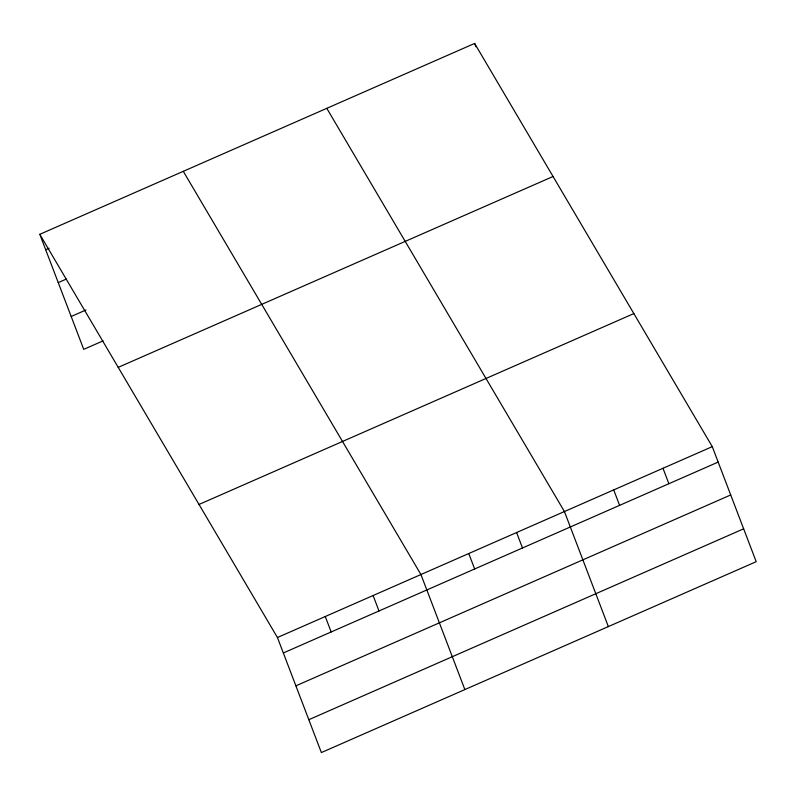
<?xml version="1.0" encoding="UTF-8"?>
<svg xmlns="http://www.w3.org/2000/svg" width="796" height="796" viewBox="0 0 796 796"><rect width="100%" height="100%" fill="white"/><g stroke="black" fill="none" stroke-linecap="round" stroke-linejoin="round"><path stroke-width="1.19" d="M39.8 234.313L474.635 43.432L712.271 446.646L756.2 561.687L321.365 752.568L277.436 637.516L39.8 234.313L83.729 349.354L103.092 340.857M45.7 249.755L49.113 248.252M58.247 282.62L66.217 279.117M71.182 316.49L85.988 309.982M118.216 367.364L553.051 176.493M199.02 504.455L633.845 313.584M277.436 637.516L712.271 446.646M283.336 652.959L718.161 462.088M295.883 685.834L730.718 494.953M308.818 719.693L743.653 528.823M326.788 108.336L564.424 511.539L608.353 626.591M183.299 171.319L420.935 574.533L464.864 689.575M662.988 468.277L668.879 483.719M474.635 43.432L475.899 46.745M613.706 489.908L619.606 505.351M516.594 532.534L522.494 547.976M468.764 553.528L474.655 568.981M373.095 595.527L378.995 610.97M325.265 616.522L331.166 631.964"/></g></svg>
